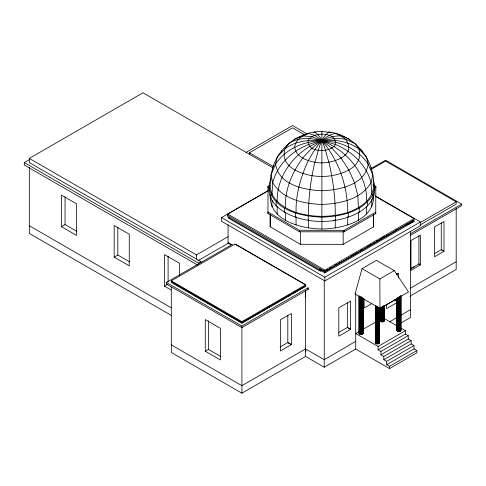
<?xml version="1.0" encoding="UTF-8"?>
<svg xmlns="http://www.w3.org/2000/svg" width="486" height="486" viewBox="0 0 486 486"><rect width="100%" height="100%" fill="white"/><g stroke="black" fill="none" stroke-linecap="round" stroke-linejoin="round"><path stroke-width="0.73" d="M373.849 185.251L375.818 186.393L375.727 213.652L344.094 231.834L299.449 231.786L267.95 213.518L268.041 186.26L269.335 185.518M373.527 214.934L373.485 226.907L343.171 244.343L300.384 244.288L270.192 226.786L270.24 214.806M308.519 215.456C308.324 197.516 310.827 179.65 314.855 162.203C318.403 151.918 319.63 138.832 328.913 131.9C355.163 135.339 375.301 160.265 373.527 186.654C372.531 200.354 359.397 208.294 347.709 212.479C330.954 217.613 312.814 217.613 296.059 212.479C284.371 208.294 271.237 200.354 270.24 186.654C270.095 173.818 273.46 160.653 281.813 150.666C293.107 136.712 313.567 128 331.191 132.921M296.059 212.479C295.658 194.485 300.664 176.801 308.3 160.635C314.618 149.682 321.805 135.892 335.468 133.468L348.869 138.875L350.303 140.442M285.367 207.741C284.723 189.71 292.135 172.445 302.675 158.138C312.212 146.632 325.17 135.169 341.093 135.959L345.412 139.209L354.932 143.437L358.747 148.752L366.578 157.112L368.157 164.025L372.768 175.033L371.031 182.639L371.772 194.376M277.16 201.562C276.248 166.959 310.505 133.747 345.412 139.209C359.063 157.002 327.449 165.434 314.855 162.203C306.538 160.714 295.761 156.729 294.716 147.051C295.245 139.846 302.152 135.667 308.3 133.468L314.825 135.315L331.865 148.133L341.093 158.138L348.869 170.033L354.604 182.912L357.866 195.809L358.401 207.741M271.996 194.376L272.737 182.639L271 175.033L275.611 164.025L277.19 157.112L285.021 148.752L288.836 143.437C303.276 134.075 320.481 140.272 335.522 144.482C352.095 151.413 366.45 164.863 371.031 182.639C361.183 199.418 339.921 203.834 321.884 204.412C303.847 203.834 282.585 199.418 272.737 182.639C281.789 147.78 328.427 128.018 358.747 148.752C365.083 169.116 336.859 176.533 321.884 176.485C306.915 176.533 278.685 169.116 285.021 148.752C299.838 137.775 318.877 139.956 336.002 142.374C348.857 145.727 360.667 152.859 368.157 164.025C365.247 184.923 339.374 190.111 321.884 190.737C304.394 190.111 278.521 184.923 275.611 164.025C285.75 148.752 303.969 141.116 321.884 140.77C346.737 149.925 367.531 174.201 366.608 201.562M272.597 169.59L272.737 167.433L274.007 165.659M373.054 179.48C383.411 209.138 344.544 221.981 321.884 221.355C298.872 222.084 259.846 208.707 270.878 178.763L270.878 180.871M269.08 190.864L269.523 188.92M372.89 198.756L372.89 194.546L374.694 186.654M270.24 194.661C268.722 220.887 301.405 228.639 321.884 229.034C342.63 228.712 375.684 220.565 373.527 193.902M363.103 298.726L363.103 333.372C362.769 335.249 358.255 334.805 359.318 332.782M379.384 308.124L379.384 342.77C378.977 344.471 375.228 344.374 375.399 342.466M380.356 320.42C380.186 322.327 383.934 322.425 384.347 320.724L384.347 305.664M400.956 295.67L400.956 330.316C400.622 332.193 396.108 331.756 397.171 329.733M355.066 294.036L362.027 268.661L376.431 260.344L394.249 270.635L408.519 291.946L379.985 308.422L355.066 294.036L355.697 293.672M281.242 152.051L281.813 150.666M269.08 186.654C272.397 210.505 301.928 216.422 321.884 217.145C340.601 216.543 362.671 211.963 372.89 194.546M293.465 140.442L294.899 138.875L302.675 135.959L311.903 136.609L321.884 140.77C339.009 160.289 347.739 186.673 347.709 212.479M305.56 297.104L305.743 291.029M355.722 341.318L324.247 359.707L305.56 348.918L241.9 385.671L171.303 344.908M389.614 321.811L397.481 317.218M200.912 262.513L200.912 261.65L29.324 162.585L29.324 158.412L142.963 92.802L272.761 167.743M197.747 265.174L24.3 165.04L24.3 162.585L29.543 159.56M61.412 226.676L76.496 235.388L76.496 203.786L61.412 195.074L61.412 226.676L65.057 224.568L76.867 231.385M245.983 152.428L292.56 125.54L307.595 134.221M249.446 154.572L249.446 152.738L292.56 127.848L305.026 135.047M114.174 257.137L129.264 265.848L129.264 234.246L114.174 225.534L114.174 257.137L117.819 255.035L129.628 261.851M375.386 195.925L420.499 221.968L420.499 225.692L324.836 280.926L221.525 221.282L221.525 217.558L268.047 190.7M412.268 220.389L414.066 221.428L324.891 272.907L227.764 216.829L227.764 214.071L267.756 190.98M229.076 217.588L228.274 218.056L320.505 271.303L321.307 270.836M29.324 158.412L196.49 254.925L228.092 236.676M228.274 242.508L231.84 244.774M197.778 260.8L228.274 243.2L230.783 244.646M24.3 162.585L198.397 263.102L200.912 261.65M166.406 282.439L241.9 326.021L308.191 287.755L308.191 289.34L241.9 327.607L166.406 284.024L166.406 282.439L232.557 244.245M235.795 244.367L305.743 284.753L305.743 286.339L241.9 323.196L171.303 282.439L171.303 280.847L235.145 243.99M179.547 275.313L179.547 263.278L164.456 254.567L164.456 286.169L167.494 284.413M371.243 168.472L385.58 160.192L461.7 204.138L461.7 205.7L410.141 235.467M371.255 169.341L385.58 161.066L456.184 201.83L456.184 204.138L420.068 224.988M227.764 214.071L324.891 270.149L414.066 218.67L414.066 220.122L324.891 271.559L227.764 215.468M326.416 270.167L327.728 269.408M335.595 264.87L336.907 264.111M376.893 241.026L378.205 240.266M382.792 237.618L384.104 236.864M326.543 270.24L327.856 269.481M329.824 268.345L331.136 267.592M335.723 264.937L337.035 264.184M339.003 263.048L340.315 262.288M351.457 255.855L353.425 254.719M354.737 253.959L356.706 252.823M360.636 250.557L362.605 249.421M367.847 246.39L371.784 244.118M373.752 242.982L375.064 242.228M377.027 241.092L378.339 240.333M380.307 239.197L381.619 238.444M382.932 237.684L384.244 236.925M386.206 235.795L387.518 235.036M395.385 230.492L396.698 229.738M405.002 225.133L414.066 220.122M324.891 272.907L324.891 271.698L404.018 225.929L414.066 221.428M171.303 280.847L241.9 321.611L305.743 284.753M241.9 322.704L305.743 285.798L241.9 322.722L171.303 281.74M221.525 217.558L324.836 277.202L420.499 221.968M420.366 222.509L456.184 201.83M205.274 351.208L220.358 359.919L220.358 328.317L205.274 319.606L205.274 351.208L208.409 349.398L220.219 356.214M410.141 233.912L461.7 204.138M362.027 268.661L379.852 278.952L394.249 270.635M396.43 274.529L398.405 273.393L398.405 277.877M434.332 253.735L441.276 249.725L443.997 251.292L443.997 221.525L434.52 226.992L434.52 256.766L443.997 251.292L441.276 249.604M410.652 268.752L414.236 266.717M410.652 268.788L418.926 264.007L420.451 264.888L420.451 235.115L410.98 240.582L410.98 270.356L420.451 264.888L418.926 263.941M280.051 347.04L287.815 342.557L291.369 344.61L291.369 313.494L280.373 319.843L280.373 350.959L291.369 344.61L287.815 342.472M371.656 303.647L364.123 307.996L364.123 298.884M410.087 288.35L456.184 261.741M385.854 305.165L395.057 299.856L397.287 301.144M338.797 332.406L347.344 327.473L350.631 329.368L350.631 300.974L338.797 307.808L338.797 336.197L350.631 329.368L347.344 327.345M397.086 302.547L386.57 308.616L386.57 304.133M171.303 287.092L171.303 352.435L241.9 393.198L305.56 356.438L324.247 367.228L355.722 349.057L389.541 368.588L416.879 352.806L416.879 350.564L414.011 348.912L386.674 364.694L386.674 361.384L414.011 345.595L414.011 348.912M409.947 296.174L456.184 269.481L456.184 207.972M359.519 331.379L355.722 333.572L378.065 346.475L405.403 330.693L405.403 334.003L378.065 349.786L378.065 346.475M362.72 329.532L375.739 322.018M400.725 315.335L410.403 309.746M396.078 325.76L397.378 325.006M400.634 323.129L410.403 317.492L410.403 231.427M380.939 351.445L408.276 335.662L408.276 338.973L380.939 354.756L380.939 351.445L378.065 349.786M383.806 356.414L411.144 340.631L411.144 343.942L383.806 359.725L383.806 356.414L380.939 354.756M386.674 364.694L389.541 366.347L416.879 350.564M267.95 213.518L267.95 212.036L299.449 230.297L344.094 230.352L375.727 212.163L375.727 213.652M313.713 132.411L314.855 131.9C324.138 138.832 325.365 151.918 328.913 162.203C332.946 179.65 335.443 197.516 335.249 215.456M334.441 220.401L335.838 220.006M396.29 273.958L398.405 273.393M333.511 220.468L335.644 219.903M302.802 135.375L305.633 134.695M402.608 226.324L403.289 226.342M338.135 134.695L340.965 135.375M402.779 226.433L402.457 226.263M375.344 196.314L414.066 218.67M249.446 152.738L273.661 166.716M324.891 271.698L320.055 268.904L320.055 270.113M384.371 318.549L397.518 326.142M400.804 328.038L405.403 330.693M405.403 334.003L408.276 335.662M408.276 338.973L411.144 340.631M411.144 343.942L414.011 345.595M234.963 244.094L305.56 284.857M383.806 359.725L386.674 361.384M171.303 281.558L241.9 322.655M164.456 286.169L171.017 289.954M171.181 315.347L29.324 233.45L29.324 167.312M29.324 225.723L171.181 307.784M397.287 301.101L395.057 299.856M359.13 148.54L361.955 150.666L362.526 152.051M400.683 329.733L400.956 330.316M362.829 332.782L363.103 333.372M374.42 189.668L374.694 190.864M373.048 184.552L373.527 186.654M371.031 167.433L371.17 169.565M379.852 278.952L379.985 308.422M441.276 222.916L441.276 249.725M418.926 235.722L418.926 264.007M400.889 295.367L400.889 330.62M400.683 296.26L400.683 330.899M400.361 296.503L400.361 331.142M399.942 296.685L399.942 331.331M399.456 296.806L399.456 331.446M398.927 296.843L398.927 331.488M398.405 297.56L398.405 331.446M397.913 297.438L397.913 331.331M397.493 298.009L397.493 331.142M397.171 298.519L397.171 330.899M396.971 298.234L396.971 330.62M396.898 298.683L396.898 330.316M389.541 366.347L389.541 368.588M384.274 305.214L384.274 321.027M384.074 306.247L384.074 321.313M383.752 305.737L383.752 321.556M383.333 305.925L383.333 321.738M382.84 306.794L382.84 321.86M382.318 306.083L382.318 321.896M381.789 306.794L381.789 321.86M381.303 307.431L381.303 321.738M380.884 307.243L380.884 321.556M380.562 307.753L380.562 321.313M380.289 307.924L380.356 321.027M379.317 307.674L379.317 343.073M379.116 307.207L379.116 343.353M378.794 307.45L378.794 343.596M378.369 307.632L378.369 343.784M377.883 307L377.883 343.9M377.355 306.283L377.355 343.942M376.832 306.247L376.832 343.9M376.346 306.125L376.346 343.784M375.921 305.943L375.921 343.596M375.818 186.393L375.818 187.875M375.599 305.7L375.599 343.353M375.399 305.415L375.399 343.073M375.332 305.117L375.332 342.77M373.485 214.599L373.485 226.907M371.772 199.339L371.772 206.933M367.616 201.903L367.616 206.107M366.608 206.532L366.608 214.119M363.036 298.276L363.036 333.675M362.829 297.803L362.829 333.955M362.507 298.046L362.507 334.198M362.088 297.481L362.088 334.386M361.602 296.843L361.602 334.502M361.074 296.885L361.074 334.538M360.551 296.843L360.551 334.502M360.059 296.727L360.059 334.386M359.64 296.539L359.64 334.198M359.318 295.883L359.318 333.955M359.227 208.215L359.227 212.425M359.118 296.017L359.118 333.675M359.045 296.466L359.045 333.372M358.401 212.71L358.401 220.298M355.697 294.425L355.722 349.057M348.286 213.056L348.286 217.266M347.709 216.689L347.709 225.036M347.344 302.796L347.344 327.473M344.094 230.352L344.094 231.834M343.171 231.269L343.171 244.343M335.553 216.106L335.553 220.316M335.249 219.666L335.249 228.013M324.891 270.149L324.891 271.559M324.836 277.202L324.836 280.926M324.247 280.373L324.247 367.228M321.884 131.366L321.884 216.47M321.884 217.145L321.884 229.034M308.519 219.666L308.519 228.013M308.215 216.106L308.215 220.316M308.009 287.858L308.009 289.443M305.56 285.968L305.56 286.442M305.56 290.203L305.56 356.438M300.384 231.944L300.384 244.288M299.449 230.297L299.449 231.786M296.059 216.689L296.059 225.036M295.482 213.056L295.482 217.266M287.815 315.226L287.815 342.557M285.367 212.71L285.367 220.298M284.547 208.215L284.547 212.425M277.16 206.532L277.16 214.119M276.151 201.903L276.151 206.107M271.996 200.098L271.996 206.933M270.878 194.546L270.878 198.756M270.192 214.435L270.192 226.786M268.041 186.26L268.041 187.742M241.9 321.611L241.9 323.196M241.9 326.021L241.9 393.198M228.092 224.805L228.092 243.304M208.409 320.809L208.409 349.398M198.397 263.102L198.397 263.965M196.49 254.925L196.49 259.099M168.101 256.225L168.101 281.807M117.819 227.193L117.819 255.035M65.057 196.733L65.057 224.568M308.245 140.26C306.283 153.054 330.693 153.278 335.522 144.482C337.484 131.688 313.075 131.463 308.245 140.26M305.743 351.032L306.065 350.868L305.743 351.032"/></g></svg>
